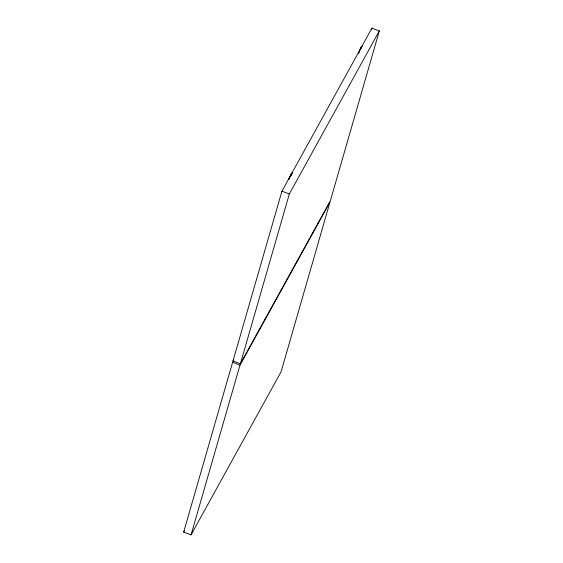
<?xml version="1.0" encoding="UTF-8"?>
<svg xmlns="http://www.w3.org/2000/svg" width="563" height="563" viewBox="0 0 563 563"><rect width="100%" height="100%" fill="white"/><g stroke="black" fill="none" stroke-linecap="round" stroke-linejoin="round"><path stroke-width="0.84" d="M191.068 534.85L240.007 365.091L330.002 202.068L281.064 371.833L191.068 534.85L183.672 532.063L232.603 362.298L233.455 360.763M232.998 360.932L281.936 191.167L371.932 28.15L379.328 30.937L330.397 200.702L240.401 363.719L232.998 360.932L233.849 359.391M240.401 363.719L289.34 193.954L379.328 30.937M371.439 29.839L371.932 28.15M358.476 53.471L359.947 49.804A7.657 0.823 -69.4 0 1 362.108 46.046L362.262 46.257M358.751 52.887L359.447 51.127A7.22 0.774 -69.4 0 1 361.756 46.588M183.672 532.063L184.516 530.522M281.936 191.167L289.34 193.954M232.603 362.298L240.007 365.091M292.324 172.947L292.169 172.728A7.657 0.823 -69.4 0 0 290.015 176.493L288.784 179.527L289.509 177.817A7.22 0.774 -69.4 0 1 291.824 173.277M291.134 175.114A7.657 0.823 -69.4 0 1 291.754 173.925M292.246 173.165A7.657 0.823 -69.4 0 1 292.584 172.89M290.614 176.36A7.22 0.774 -69.4 0 1 291.261 175.009M361.066 48.425A7.657 0.823 -69.4 0 1 361.692 47.243M292.211 173.256A7.741 0.83 -69.4 0 1 292.556 172.947"/></g></svg>
